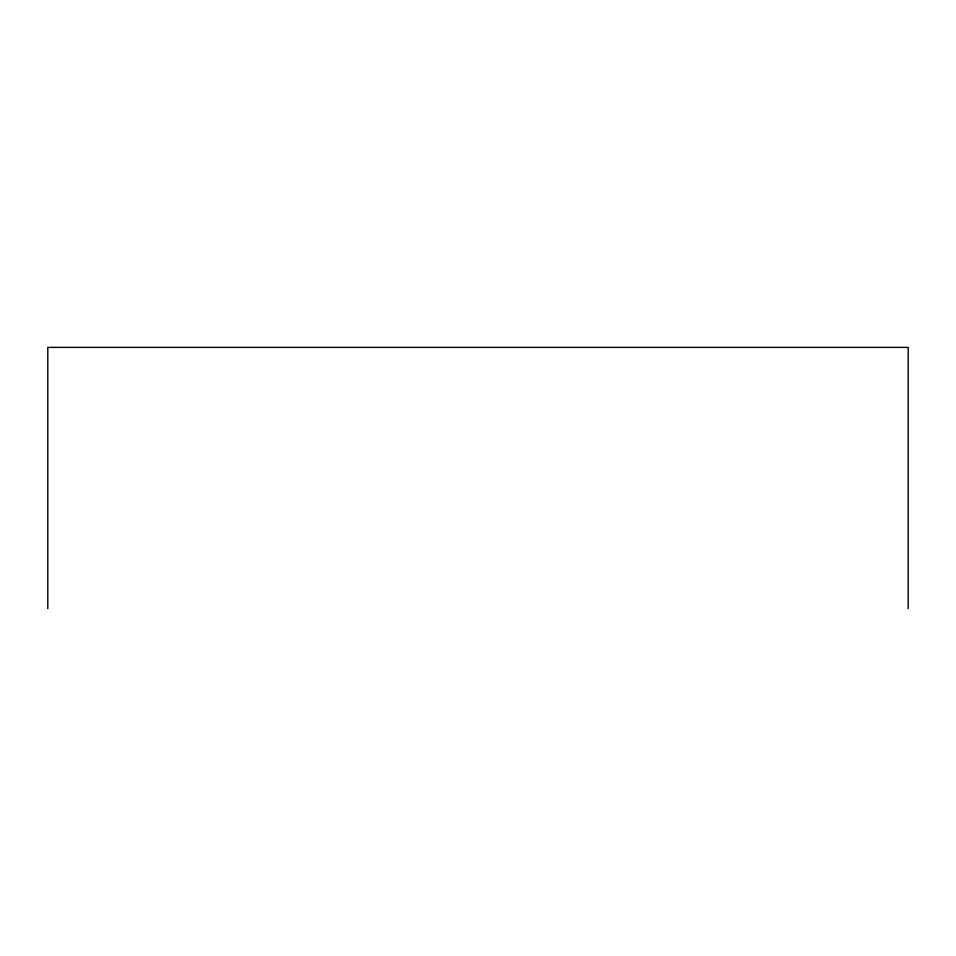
<?xml version="1.0" encoding="UTF-8"?>
<svg xmlns="http://www.w3.org/2000/svg" width="956" height="956" viewBox="0 0 956 956"><rect width="100%" height="100%" fill="white"/><g stroke="black" fill="none" stroke-linecap="round" stroke-linejoin="round"><path stroke-width="1.43" d="M908.2 608.614L908.2 347.387L47.8 347.387L47.8 608.614"/></g></svg>
